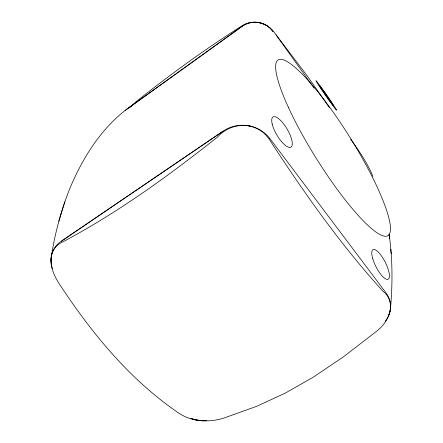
<?xml version="1.0" encoding="UTF-8"?>
<svg xmlns="http://www.w3.org/2000/svg" width="443" height="443" viewBox="0 0 443 443"><rect width="100%" height="100%" fill="white"/><g stroke="black" fill="none" stroke-linecap="round" stroke-linejoin="round"><path stroke-width="0.66" d="M390.554 305.493C390.571 315.676 384.552 325.173 376.611 331.231L343.535 356.77L312.891 377.414L285.137 393.179L256.63 406.325L223.305 418.281C208.88 422.611 191.791 421.852 179.05 413.291C130.735 380.476 93.08 334.875 61.056 286.571C55.453 278.387 50.458 268.967 51.056 258.751C54.517 234.48 60.99 210.658 70.072 187.887C83.505 156.108 102.909 125.402 131.798 105.6A21.042 19.459 26.1 0 0 130.275 106.818M390.444 309.004C392.708 284.096 392.631 258.956 389.115 234.17L389.646 238.866M51.521 255.367L51.023 258.812L51.587 265.844M51.499 255.406C52.512 250.289 55.79 245.782 60.309 243.201C116.382 213.72 167.847 176.436 217.386 137.158C232.204 120.906 257.604 121.199 269.815 140.138C304.225 193.037 340.695 244.841 383.278 291.549C390.682 297.148 392.398 307.459 388.605 315.654M64.811 201.798L58.803 221.234M128.93 108.081L135.713 102.012C169.868 74.762 205.27 49.057 242.21 25.705C246.485 22.925 251.746 21.834 256.79 22.383L255.65 22.261A21.873 21.591 3.5 0 0 252.754 22.371M125.159 110.39L242.111 26.27A21.857 21.58 3.5 0 1 272.849 31.298M269.859 138.57A32.987 30.694 6 0 0 223.272 131.056L61.35 241.191A31.043 26.403 20 0 0 52.429 268.74M61.311 241.263L223.272 131.056M239.386 125.325L248.13 125.64L252.405 126.604M205.53 420.673L201.853 420.684L194.571 419.554A28.623 23.119 7.4 0 1 191.088 418.436M269.859 138.515L385.886 292.662A30.838 26.115 -5.4 0 1 385.227 321.313M276 34.814L314.126 88.19M350.646 139.318C359.24 150.919 367.286 163.024 372.951 176.369M329.564 107.843L307.514 76.279L275.435 33.928C272.08 29.127 267.517 24.974 261.774 23.363L264.045 24.215A21.873 21.591 3.5 0 1 269.804 27.998M390.743 249.204L391.258 253.767M206.731 420.673A28.629 23.119 7.4 0 1 191.077 418.524M252.183 22.432A21.873 21.591 3.5 0 0 242.088 26.392L131.715 105.766A21.054 19.47 26.1 0 0 129.716 107.422M271.027 29.21A21.873 21.591 3.5 0 1 272.844 31.425M258.524 22.549L257.366 22.438L261.342 23.202L258.524 22.571M321.313 88.788A12.26 0.36 55.1 0 0 333.097 105.34A12.26 0.36 55.1 0 0 324.569 92.382A12.26 0.36 55.1 0 0 321.313 88.788M288.315 107.178A103.634 19.841 58 0 0 386.722 236.174A103.634 19.841 58 0 0 324.27 100.035A103.634 19.841 58 0 0 288.315 107.178M372.784 258.79A16.629 5.139 63 0 0 388.079 279.267A16.629 5.139 63 0 0 380.947 255.196A16.629 5.139 63 0 0 372.784 258.79M272.212 124.101A17.565 5.925 59.4 0 0 289.667 147.458A17.565 5.925 59.4 0 0 284.151 124.588A17.565 5.925 59.4 0 0 272.212 124.101M318.988 85.687A18.047 0.532 55.1 0 0 336.303 110.002A18.047 0.532 55.1 0 0 323.661 90.815A18.047 0.532 55.1 0 0 318.988 85.687"/></g></svg>
